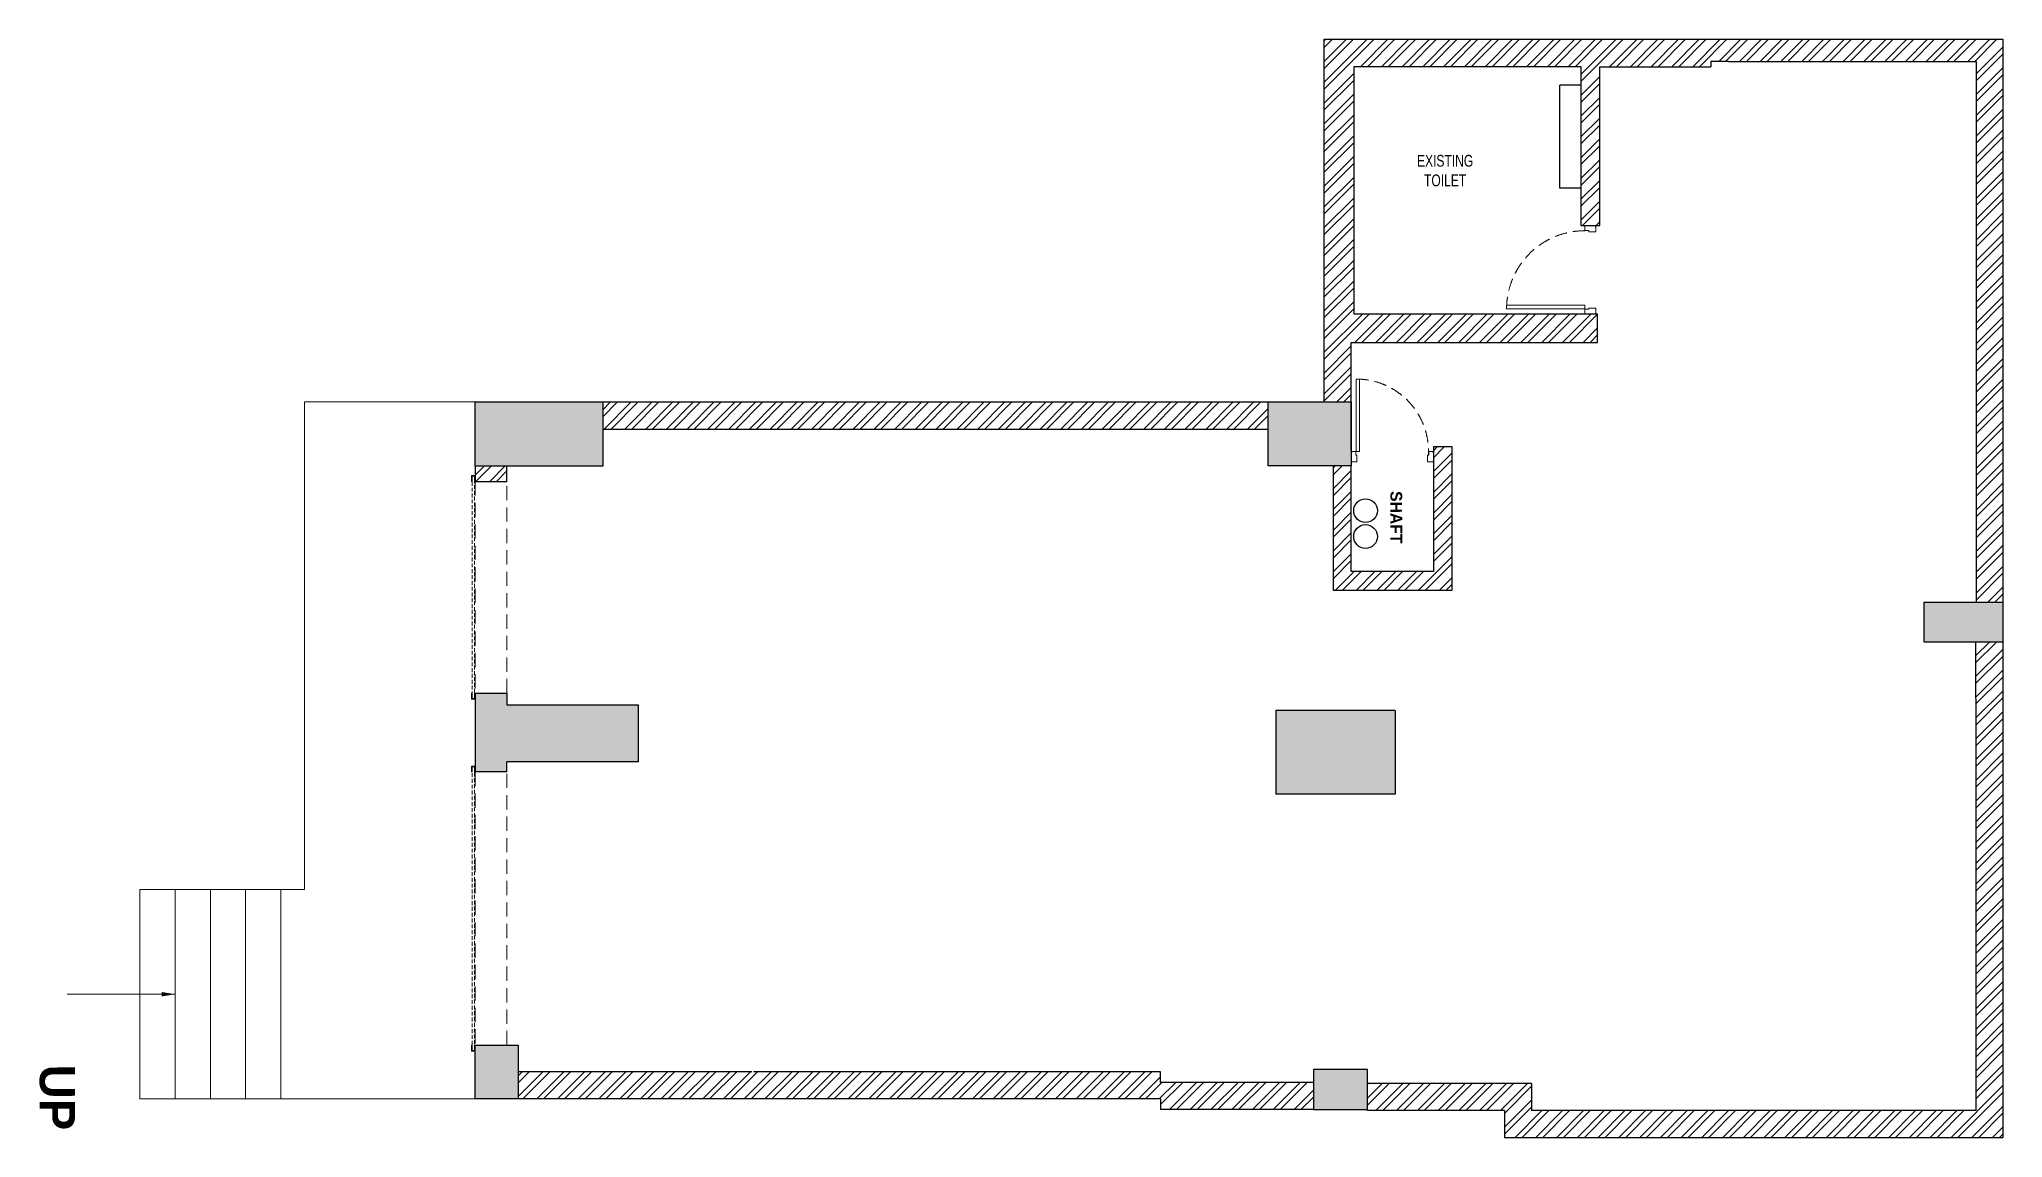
# Model space of a CAD drawing. Header units: feet. Extents: x -16708 to 0, y 0 to 9340.
import ezdxf

# ---------------------------------------------------------------- set-up
doc = ezdxf.new("R2010")
doc.units = ezdxf.units.FT
doc.header["$LTSCALE"] = 33
doc.header["$MEASUREMENT"] = 0
for name, pattern in [('HIDDEN', [9.525, 6.35, -3.175]), ('HIDDEN2', [4.7625, 3.175, -1.5875]), ('HIDDENX2', [0.75, 0.5, -0.25])]:
    doc.linetypes.add(name, pattern=pattern)
for name, color, linetype, lineweight in [('A-shutter', 8, 'Continuous', 18), ('A-WALL HATCH', 251, 'Continuous', 0), ('beam', 90, 'Continuous', 9), ('column hatch', 5, 'Continuous', 0), ('Door', 2, 'Continuous', 13), ('LENS-DOOR', 34, 'Continuous', 20), ('LENS_TEXT', 31, 'Continuous', 5), ('rolling shutter', 1, 'Continuous', 5), ('Steps', 4, 'Continuous', 9)]:
    doc.layers.add(name, color=color, linetype=linetype, lineweight=lineweight)
doc.layers.add('A-WALL', color=1, linetype='Continuous')
doc.layers.add('column', color=10, linetype='Continuous')
doc.styles.add('LK TXT', font='GILC____.TTF', dxfattribs={"height": 100})
doc.styles.get("Standard").update_dxf_attribs({"font": 'GILC____.TTF'})
doc.dimstyles.new('01', dxfattribs={"dimtxt": 150, "dimasz": 115, "dimexe": 115, "dimexo": 115, "dimgap": 115, "dimtad": 0, "dimdec": 0, "dimzin": 0, "dimdsep": 46, "dimtxsty": 'Standard', "dimblk": 'ARCHTICK', "dimcen": 115, "dimdle": 115, "dimclrd": 256, "dimclre": 256, "dimclrt": 256, "dimadec": 0, "dimazin": 0, "dimtfac": 1, "dimtdec": 0, "dimtofl": 0, "dimtmove": 1, "dimatfit": 3, "dimfxl": 1, "dimtolj": 1, "dimtzin": 0, "dimlwd": -1, "dimlwe": -1, "dimarcsym": 0})

# ---------------------------------------------------------------- blocks, each defined once
blk = doc.blocks.new('_ArchTick')
at = {"const_width": 0.15}
blk.add_lwpolyline([(-0.5, -0.5), (0.5, 0.5)], dxfattribs=at)
blk = doc.blocks.new('*U4')
at = {"layer": 'A-shutter', "color": 5, "ltscale": 10}
for points in [[(41037660, -1561539), (41037660, -1561544), (41037615, -1561544), (41037615, -1561564), (41037660, -1561564), (41037660, -1561569), (41037610, -1561569), (41037610, -1561539)], [(41039984, -1561539), (41039984, -1561544), (41040029, -1561544), (41040029, -1561564), (41039984, -1561564), (41039984, -1561569), (41040034, -1561569), (41040034, -1561539)]]:
    blk.add_lwpolyline(points, close=True, dxfattribs=at)
at = {"layer": 'A-shutter', "color": 5, "linetype": 'HIDDENX2', "ltscale": 2}
blk.add_lwpolyline([(41037615, -1561544), (41037615, -1561564), (41040029, -1561564), (41040029, -1561544)], close=True, dxfattribs=at)
blk = doc.blocks.new('*U5')
at = {"layer": 'A-shutter', "color": 5, "ltscale": 10}
for points in [[(41038183, -1561539), (41038183, -1561544), (41038138, -1561544), (41038138, -1561564), (41038183, -1561564), (41038183, -1561569), (41038133, -1561569), (41038133, -1561539)], [(41039984, -1561539), (41039984, -1561544), (41040029, -1561544), (41040029, -1561564), (41039984, -1561564), (41039984, -1561569), (41040034, -1561569), (41040034, -1561539)]]:
    blk.add_lwpolyline(points, close=True, dxfattribs=at)
at = {"layer": 'A-shutter', "color": 5, "linetype": 'HIDDENX2', "ltscale": 2}
blk.add_lwpolyline([(41038138, -1561544), (41038138, -1561564), (41040029, -1561564), (41040029, -1561544)], close=True, dxfattribs=at)
blk = doc.blocks.new('*U6')
at = {"layer": 'LENS-DOOR'}
for p, q in [((548121, 1779239), (548121, 1778574)), ((548121, 1779239), (548153, 1779239)), ((548153, 1778574), (548153, 1779239)), ((547443, 1778569), (547448, 1778569)), ((547443, 1778484), (547443, 1778569)), ((547448, 1778574), (547485, 1778574)), ((547448, 1778569), (547448, 1778574)), ((547485, 1778540), (547485, 1778574)), ((548121, 1778574), (548153, 1778574)), ((548192, 1778574), (548155, 1778574)), ((548155, 1778540), (548155, 1778574)), ((548192, 1778569), (548192, 1778574)), ((548197, 1778569), (548192, 1778569)), ((548197, 1778484), (548197, 1778569)), ((547443, 1778484), (547448, 1778484)), ((547448, 1778479), (547448, 1778484)), ((547448, 1778479), (547496, 1778479)), ((547485, 1778540), (547496, 1778540)), ((547496, 1778479), (547496, 1778540)), ((548145, 1778479), (548145, 1778540)), ((548155, 1778540), (548145, 1778540)), ((548192, 1778479), (548145, 1778479)), ((548192, 1778479), (548192, 1778484)), ((548197, 1778484), (548192, 1778484))]:
    blk.add_line(p, q, dxfattribs=at)
at = {"layer": 'LENS-DOOR', "color": 7, "linetype": 'HIDDEN2'}
blk.add_ellipse((548153, 1778574), major_axis=(-665, 0), ratio=1, start_param=-1.570791, end_param=0.051209, dxfattribs=at)
blk = doc.blocks.new('*U7')
at = {"layer": 'LENS-DOOR'}
for p, q in [((548127, 1779186), (548127, 1778571)), ((548127, 1779186), (548156, 1779186)), ((548156, 1778571), (548156, 1779186)), ((547499, 1778566), (547504, 1778566)), ((547499, 1778487), (547499, 1778566)), ((547504, 1778571), (547538, 1778571)), ((547504, 1778566), (547504, 1778571)), ((547538, 1778539), (547538, 1778571)), ((548127, 1778571), (548156, 1778571)), ((548192, 1778571), (548158, 1778571)), ((548158, 1778539), (548158, 1778571)), ((548192, 1778566), (548192, 1778571)), ((548197, 1778566), (548192, 1778566)), ((548197, 1778487), (548197, 1778566)), ((547499, 1778487), (547504, 1778487)), ((547504, 1778482), (547504, 1778487)), ((547504, 1778482), (547548, 1778482)), ((547538, 1778539), (547548, 1778539)), ((547548, 1778482), (547548, 1778539)), ((548149, 1778482), (548149, 1778539)), ((548158, 1778539), (548149, 1778539)), ((548192, 1778482), (548149, 1778482)), ((548192, 1778482), (548192, 1778487)), ((548197, 1778487), (548192, 1778487))]:
    blk.add_line(p, q, dxfattribs=at)
at = {"layer": 'LENS-DOOR', "color": 7, "linetype": 'HIDDEN2'}
blk.add_ellipse((548156, 1778571), major_axis=(-616, 0), ratio=1, start_param=-1.570791, end_param=0.051209, dxfattribs=at)

msp = doc.modelspace()

# ---------------------------------------------------------------- hatches: boundary and pattern name
at = {"layer": 'A-WALL HATCH'}
h = msp.add_hatch(dxfattribs=at)
h.set_pattern_fill('ANSI32', color=256, scale=333)
h.set_pattern_definition([(45, (-4384936.05, 5465014.21), (-88.2999593, 88.2999593), []), (45, (-4384877.19, 5465014.21), (-88.2999593, 88.2999593), [])])
h.paths.add_polyline_path([(-6251, 6026), (-6251, 6256), (-11913, 6256), (-11913, 6026)])
h.paths.add_polyline_path([(-10631, 330), (-7167, 330), (-7167, 240), (-5866, 240), (-5866, 470), (-7167, 470), (-7167, 560), (-10631, 560), (-12632, 560), (-12632, 330)])
h.paths.add_polyline_path([(-12876, 5581), (-12864, 5581), (-12728, 5581), (-12728, 5711), (-13000, 5711), (-13000, 5581)])
h.paths.add_polyline_path([(-231, 4215), (-230, 3251), (-230, 230), (-4009, 230), (-4009, 460), (-5406, 460), (-5406, 230), (-4239, 230), (-4239, 0), (0, 0), (0, 4215)])
h.paths.add_polyline_path([(-2484, 9152), (-227, 9152), (-227, 4555), (0, 4555), (0, 9340), (-5773, 9340), (-5773, 6256), (-5543, 6256), (-5543, 6763), (-3607, 6763), (-3447, 6763), (-3447, 7003), (-3607, 7003), (-5519, 7003), (-5519, 9110), (-3589, 9110), (-3589, 7757), (-3429, 7757), (-3429, 9107), (-2484, 9107)])
h.paths.add_polyline_path([(-4685, 4656), (-4685, 5874), (-4845, 5874), (-4845, 4814), (-5543, 4814), (-5543, 5712), (-5698, 5712), (-5698, 4656)], flags=17)
at = {"layer": 'column hatch'}
h = msp.add_hatch(color=251, dxfattribs=at)
h.dxf.hatch_style = 1
h.paths.add_polyline_path([(-5698, 5712), (-5543, 5712), (-5543, 6256), (-6251, 6256), (-6251, 5712)])
h.paths.add_polyline_path([(-5406, 240), (-5406, 460), (-5406, 580), (-5866, 580), (-5866, 470), (-5866, 240)])
h.paths.add_polyline_path([(-231, 4215), (0, 4215), (0, 4555), (-227, 4555), (-669, 4555), (-669, 4215)])
h.paths.add_polyline_path([(-12632, 330), (-12632, 560), (-12632, 786), (-12752, 786), (-12852, 786), (-13000, 786), (-13000, 666), (-13000, 666), (-13000, 436), (-13000, 330)])
h.paths.add_polyline_path([(-13000, 6256), (-13000, 5711), (-11913, 5711), (-11913, 6026), (-11913, 6256)])
h = msp.add_hatch(color=251, dxfattribs=at)
h.dxf.hatch_style = 1
h.paths.add_polyline_path([(-5170, 2920), (-6186, 2920), (-6186, 3633), (-5170, 3633)])
h.paths.add_polyline_path([(-12729, 3110), (-12729, 3195), (-11612, 3195), (-11612, 3680), (-12728, 3680), (-12728, 3780), (-12848, 3780), (-12860, 3780), (-13000, 3780), (-13000, 3110)])

# ---------------------------------------------------------------- linework, layer by layer
at = {"layer": 'A-WALL'}
for p, q in [((-5773, 6256), (-5773, 9340)), ((-5773, 9340), (0, 9340)), ((0, 9340), (0, 4555)), ((-5519, 7003), (-5519, 9110)), ((-5519, 9110), (-3589, 9110)), ((-3589, 9110), (-3589, 7757)), ((-3429, 7757), (-3429, 9107)), ((-3429, 9107), (-2484, 9107)), ((-2484, 9152), (-2484, 9107)), ((-2334, 9152), (-2484, 9152)), ((-2334, 9152), (-227, 9152)), ((-227, 9152), (-227, 4555)), ((-3589, 8950), (-3770, 8950)), ((-3769, 8075), (-3770, 8950)), ((-3589, 8075), (-3769, 8075)), ((-3589, 7757), (-3429, 7757)), ((-3447, 7003), (-5519, 7003)), ((-3447, 6763), (-3447, 7003)), ((-5543, 5934), (-5543, 6763)), ((-5543, 6763), (-3447, 6763)), ((-11913, 6256), (-6251, 6256)), ((-11913, 6026), (-6251, 6026)), ((-4685, 5874), (-4845, 5874)), ((-4845, 5874), (-4845, 4814)), ((-4685, 4656), (-4685, 5874)), ((-13000, 5711), (-13000, 5581)), ((-12728, 5581), (-12728, 5711)), ((-5698, 5712), (-5698, 4656)), ((-5543, 4814), (-5543, 5712)), ((-13000, 5581), (-12728, 5581)), ((-4845, 4814), (-5543, 4814)), ((-5698, 4656), (-4685, 4656)), ((-231, 4215), (-230, 3251)), ((0, 4215), (0, 0)), ((-230, 3251), (-230, 290)), ((-10643, 560), (-12632, 560)), ((-7167, 560), (-10631, 560)), ((-7167, 470), (-7167, 560)), ((-5866, 470), (-7167, 470)), ((-5866, 470), (-7167, 470)), ((-4009, 460), (-5406, 460)), ((-4009, 460), (-4009, 230)), ((-10631, 330), (-12632, 330)), ((-7167, 330), (-10631, 330)), ((-7167, 330), (-7167, 240)), ((-5866, 240), (-7167, 240)), ((-4239, 230), (-5406, 230)), ((-4239, 230), (-4239, 0)), ((-230, 230), (-4009, 230)), ((-230, 290), (-230, 230)), ((0, 0), (-4239, 0))]:
    msp.add_line(p, q, dxfattribs=at)
for centre in [(-5422, 5332), (-5422, 5112)]:
    msp.add_circle(centre, 101, dxfattribs=at)
at = {"layer": 'beam', "linetype": 'HIDDEN', "ltscale": 0.58}
for points in [[(-12728, 5581), (-13000, 5581), (-13000, 3780), (-12728, 3780)], [(-12729, 3110), (-13000, 3110), (-13000, 786), (-12729, 786)]]:
    msp.add_lwpolyline(points, close=True, dxfattribs=at)
at = {"layer": 'column'}
for p, q in [((-5543, 5844), (-5543, 5934)), ((-13000, 3780), (-13000, 3110)), ((-13000, 3780), (-12728, 3780)), ((-12728, 3780), (-12728, 3680)), ((-12728, 3680), (-11612, 3680)), ((-11612, 3680), (-11612, 3195)), ((-6186, 3633), (-6186, 2920)), ((-5170, 3633), (-6186, 3633)), ((-5170, 3633), (-5170, 2920)), ((-11612, 3195), (-12729, 3195)), ((-12729, 3110), (-12729, 3195)), ((-12729, 3110), (-13000, 3110)), ((-5170, 2920), (-6186, 2920))]:
    msp.add_line(p, q, dxfattribs=at)
for points in [[(-12733, 5711), (-13000, 5711), (-13000, 6256), (-11913, 6256), (-11913, 6026), (-11913, 5711)], [(-6251, 6256), (-5543, 6256), (-5543, 5712), (-5698, 5712), (-6251, 5712)], [(-227, 4555), (0, 4555), (0, 4215), (-231, 4215), (-669, 4215), (-669, 4555)], [(-12632, 330), (-13000, 330), (-13000, 786), (-12632, 786)]]:
    msp.add_lwpolyline(points, close=True, dxfattribs=at)
msp.add_lwpolyline([(-5406, 230), (-5406, 460), (-5406, 580), (-5866, 580), (-5866, 470), (-5866, 240), (-5406, 240)], dxfattribs=at)
at = {"layer": 'Steps'}
for p, q in [((-14452, 2110), (-14452, 6256)), ((-14452, 6256), (-13000, 6256)), ((-15852, 330), (-15852, 2110)), ((-14652, 2110), (-15852, 2110)), ((-15552, 330), (-15552, 2110)), ((-15252, 330), (-15252, 2110)), ((-14952, 330), (-14952, 2110)), ((-14652, 330), (-14652, 2110)), ((-14652, 2110), (-14452, 2110)), ((-14652, 330), (-15852, 330)), ((-12972, 330), (-14652, 330))]:
    msp.add_line(p, q, dxfattribs=at)

# ---------------------------------------------------------------- block references
at = {"layer": 'Door', "xscale": -1, "rotation": 90}
msp.add_blockref('*U6', (1775017, 555200), dxfattribs=at)
at = {"layer": 'Door', "xscale": -1}
msp.add_blockref('*U7', (542654, -1772736), dxfattribs=at)
at = {"layer": 'rolling shutter', "color": 2, "rotation": 270.0000000000518}
msp.add_blockref('*U5', (1548540, 41043764), dxfattribs=at)
at = {"layer": 'rolling shutter', "color": 2, "xscale": -1, "rotation": 269.9999999999481}
msp.add_blockref('*U4', (1548540, -41036874), dxfattribs=at)

# ---------------------------------------------------------------- texts
at = {"layer": 'A-WALL', "insert": (-5110, 5053), "char_height": 100, "width": 2918.73, "attachment_point": 3, "rotation": 270.0937}
msp.add_mtext('{\\fCentury Gothic|b1|i0|c0|p34;SHAFT}', dxfattribs=at)
at = {"layer": 'LENS_TEXT', "linetype": 'Continuous', "ltscale": 3, "insert": (-4745, 8223, -23744), "char_height": 100, "width": 324.47, "attachment_point": 5, "style": 'LK TXT'}
msp.add_mtext('{\\C7;EXISTING TOILET}', dxfattribs=at)
at = {"layer": 'Steps', "insert": (-16403, 64), "char_height": 300, "width": 8080.45, "attachment_point": 3, "rotation": 270.0937}
msp.add_mtext('{\\fCentury Gothic|b1|i0|c0|p34;UP\\P}', dxfattribs=at)

# ---------------------------------------------------------------- leaders
at = {"layer": 'Steps'}
msp.add_leader([(-15552, 1220), (-16470, 1220)], dimstyle='01', override={"dimgap": 115, "dimtad": 0}, dxfattribs=at)

doc.saveas('drawing.dxf')
